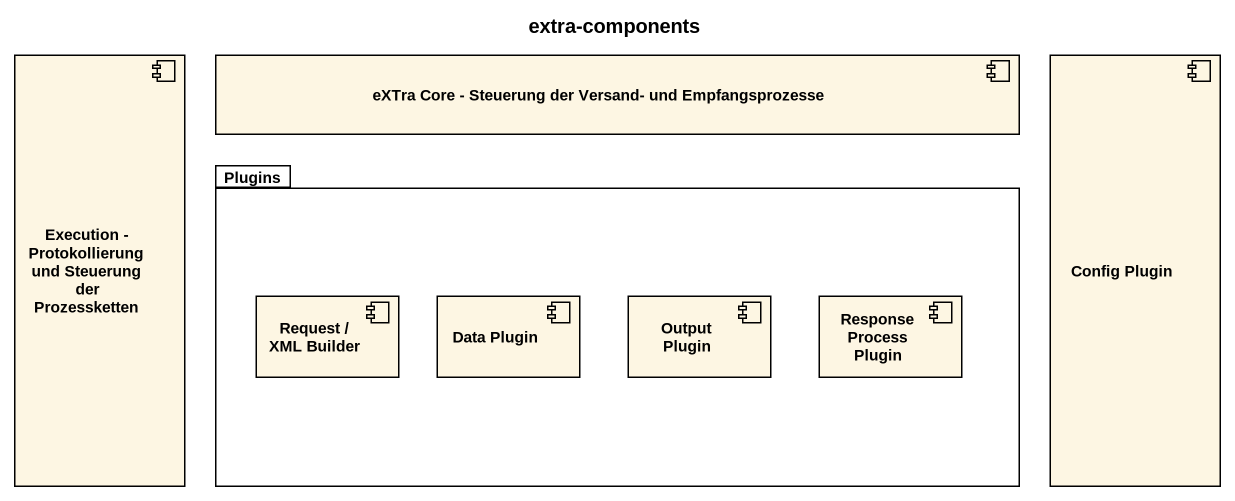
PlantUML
@startuml
title extra-components
component "Execution - Protokollierung und Steuerung der Prozessketten" as Execution_Protokollierung
component "eXTra Core - Steuerung der Versand- und Empfangsprozesse" as eXTra_Core_Steuerung_der
component "Config Plugin" as Config_Plugin
package Plugins {
  component "Request / XML Builder" as Request_XML_Builder
  component "Data Plugin" as Data_Plugin
  component "Output Plugin" as Output_Plugin
  component "Response Process Plugin" as Response_Process_Plugin
}
@enduml
